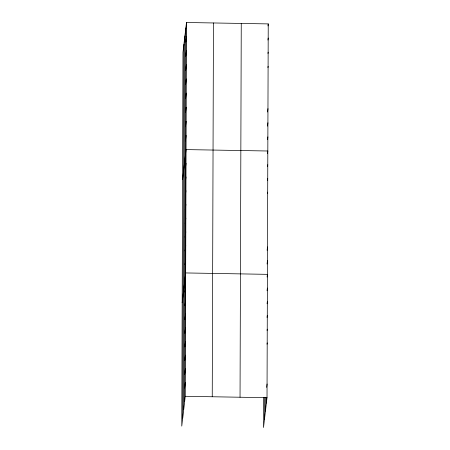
<?xml version="1.0" encoding="UTF-8"?>
<svg xmlns="http://www.w3.org/2000/svg" width="450" height="450" viewBox="0 0 450 450"><rect width="100%" height="100%" fill="white"/><g stroke="black" fill="none" stroke-linecap="round" stroke-linejoin="round"><path stroke-width="0.67" d="M182.711 418.039L183.932 44.246M183.684 409.742L184.905 35.955M184.629 401.692L185.85 27.9M186.486 22.5L182.981 52.301L181.766 426.094L185.265 396.293L186.486 22.5L268.234 23.906L267.019 397.699L263.514 427.5L263.616 397.35M212.243 396.754L213.463 22.967M240.041 397.232L241.256 23.445M264.459 419.451L264.532 397.519M265.438 411.154L265.483 397.446M266.383 403.099L266.4 397.62M185.805 42.019L186.441 36.619M185.76 56.143L186.39 50.743M185.709 70.262L186.345 64.862M185.664 84.386L186.3 78.986M185.619 98.505L186.255 93.105M185.574 112.624L186.21 107.224M185.529 126.748L186.165 121.348M185.484 140.867L186.114 135.467M182.571 179.387L186.069 149.591L267.823 150.998L267.502 153.697M185.389 168.694L186.024 163.294M185.344 182.402L185.979 177.002M185.304 196.104L185.934 190.704M185.259 209.812L185.889 204.412M185.214 223.515L185.844 218.115M185.169 237.223L185.799 231.823M185.124 250.931L185.76 245.526M185.079 264.634L185.715 259.234M182.166 302.738L185.67 272.942L267.418 274.348L267.103 277.048M184.989 292.044L185.625 286.644M184.944 305.752L185.58 300.353M184.899 319.455L185.535 314.055M184.854 333.163L185.49 327.763M184.809 346.866L185.445 341.466M184.764 360.574L185.4 355.174M184.719 374.282L185.355 368.882M184.674 387.984L185.31 382.584M267.998 25.937L268.234 23.906M267.952 40.056L268.189 38.031M267.986 53.499L268.144 52.149M267.936 67.624L268.099 66.274M267.564 112.011L267.958 108.636M267.514 126.129L267.913 122.754M267.548 139.579L267.868 136.879M267.536 166.731L267.778 164.706M267.491 180.433L267.733 178.408M267.531 193.466L267.688 192.116M267.109 250.312L267.508 246.938M267.069 264.021L267.463 260.646M267.058 290.756L267.373 288.056M267.092 303.784L267.328 301.759M267.047 317.492L267.283 315.467M267.081 330.519L267.238 329.169M267.036 344.228L267.193 342.877M266.664 387.371L267.064 383.996M185.265 396.293L267.019 397.699"/></g></svg>
